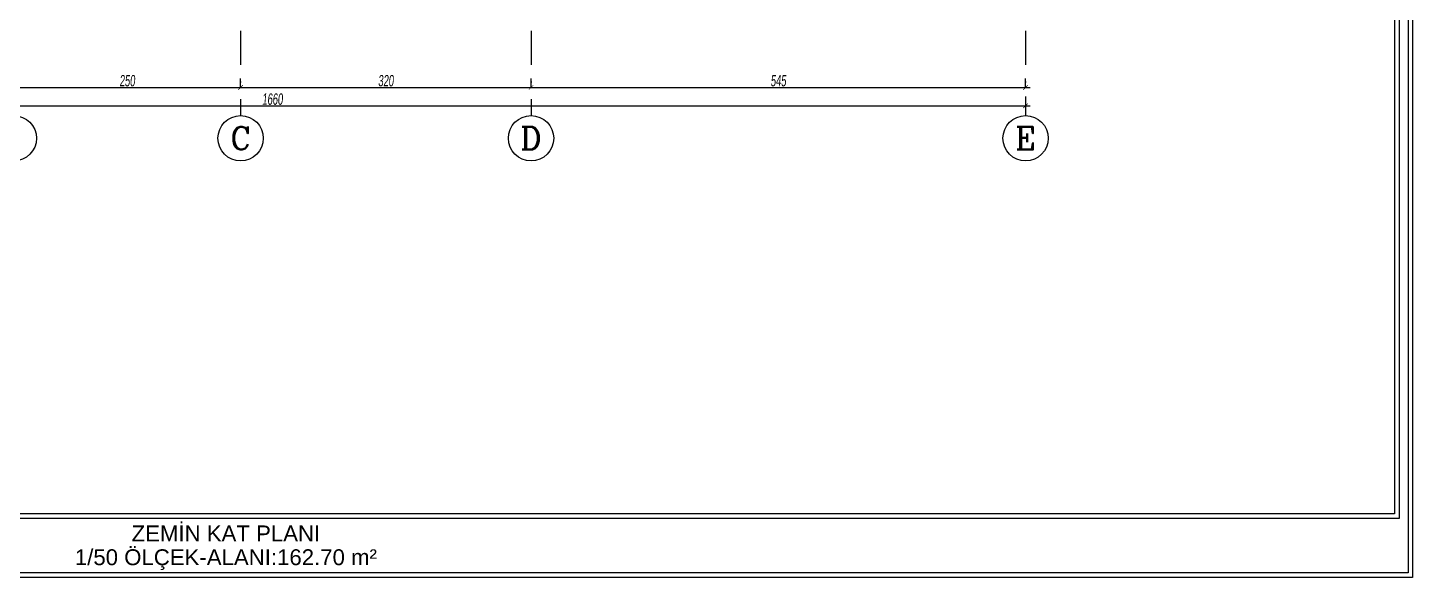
# Model space of a CAD drawing. Header units: millimetres. Extents: x -2145 to 33996, y -835 to 2363.
# Drawn here: x 9820 to 11343, y -835 to -228 of the extents above; entities that cross this region are included whole.
import ezdxf
from ezdxf.enums import TextEntityAlignment as Align

# ---------------------------------------------------------------- set-up
doc = ezdxf.new("R2010")
doc.units = ezdxf.units.MM
doc.linetypes.add('DASHDOT', pattern=[1, 0.5, -0.25, 0, -0.25])
for name, color, linetype, lineweight in [('arcCGDM_antet', 85, 'Continuous', 20), ('NET_AKS', 251, 'DASHDOT', 9), ('NET_AKS_YAZI', 31, 'DASHDOT', 9), ('NET_ÖLÇÜ_AKS', 31, 'Continuous', 15)]:
    doc.layers.add(name, color=color, linetype=linetype, lineweight=lineweight)
doc.layers.add('text', color=7, linetype='Continuous')
doc.styles.add('BODRUM', font='swisscl.ttf', dxfattribs={"width": 0.8, "oblique": 5})
doc.styles.get("Standard").update_dxf_attribs({"font": 'arial.ttf'})
doc.styles.add('TAks_2', font='ROMANC', dxfattribs={"height": 5})
doc.dimstyles.new('olcu-50', dxfattribs={"dimscale": 0, "dimtxt": 12.5, "dimasz": 5, "dimexe": 10, "dimexo": 10, "dimgap": 1, "dimtad": 1, "dimdec": 1, "dimzin": 12, "dimtxsty": 'BODRUM', "dimblk": 'ARCHTICK', "dimcen": 8, "dimdle": 5, "dimclrd": 256, "dimclre": 256, "dimclrt": 256, "dimadec": 0, "dimazin": 2, "dimtfac": 1, "dimtdec": 1, "dimtix": 1, "dimtmove": 0, "dimatfit": 3, "dimldrblk": 'ARCHTICK', "dimfxl": 15, "dimfxlon": 1, "dimlwd": -1, "dimlwe": -1, "dimarcsym": 0})

# ---------------------------------------------------------------- blocks, each defined once
blk = doc.blocks.new('A$C5ec6af74')
at = {"layer": 'NET_AKS', "ltscale": 75}
for p, q in [((-70, 1185), (-70, -185)), ((250, 1185), (250, -185)), ((795, 1185), (795, -185))]:
    blk.add_line(p, q, dxfattribs=at)
at = {"layer": 'NET_AKS', "linetype": 'Continuous', "ltscale": 100}
for centre in [(-320, -210), (-70, -210), (250, -210), (795, -210)]:
    blk.add_circle(centre, 25, dxfattribs=at)
at = {"layer": 'NET_AKS_YAZI', "linetype": 'Continuous', "style": 'TAks_2'}
for s, p in [('C', (-70, -210)), ('D', (250, -210)), ('E', (795, -210))]:
    blk.add_text(s, height=25, dxfattribs=at).set_placement(p, align=Align.MIDDLE_CENTER)
blk = doc.blocks.new('_ArchTick')
at = {"color": 0, "linetype": 'ByBlock', "const_width": 0.15}
blk.add_lwpolyline([(-0.5, -0.5), (0.5, 0.5)], dxfattribs=at)
blk = doc.blocks.new('*D1577')
at = {"layer": 'Defpoints', "color": 0, "transparency": 16777216}
for p in [(-285, -1134), (-35, -1134), (-35, -1134)]:
    blk.add_point(p, dxfattribs=at)
at = {"layer": 'NET_ÖLÇÜ_AKS', "transparency": 16777216}
for p, q in [((-285, -1134), (-285, -1124)), ((-35, -1134), (-35, -1124)), ((-290, -1134), (-30, -1134))]:
    blk.add_line(p, q, dxfattribs=at)
at = {"layer": 'NET_ÖLÇÜ_AKS', "transparency": 16777216, "xscale": 5, "yscale": 5, "zscale": 5, "rotation": 180}
blk.add_blockref('_ArchTick', (-285, -1134), dxfattribs=at)
at = {"layer": 'NET_ÖLÇÜ_AKS', "transparency": 16777216, "xscale": 5, "yscale": 5, "zscale": 5}
blk.add_blockref('_ArchTick', (-35, -1134), dxfattribs=at)
at = {"layer": 'NET_ÖLÇÜ_AKS', "transparency": 16777216, "insert": (-160, -1126.6), "char_height": 12.5, "attachment_point": 5, "style": 'BODRUM'}
blk.add_mtext('250', dxfattribs=at)
blk = doc.blocks.new('*D1578')
at = {"layer": 'Defpoints', "color": 0, "transparency": 16777216}
for p in [(-35, -1134), (285, -1134), (285, -1134)]:
    blk.add_point(p, dxfattribs=at)
at = {"layer": 'NET_ÖLÇÜ_AKS', "transparency": 16777216}
for p, q in [((-35, -1134), (-35, -1124)), ((285, -1134), (285, -1124)), ((-40, -1134), (290, -1134))]:
    blk.add_line(p, q, dxfattribs=at)
at = {"layer": 'NET_ÖLÇÜ_AKS', "transparency": 16777216, "xscale": 5, "yscale": 5, "zscale": 5, "rotation": 180}
blk.add_blockref('_ArchTick', (-35, -1134), dxfattribs=at)
at = {"layer": 'NET_ÖLÇÜ_AKS', "transparency": 16777216, "xscale": 5, "yscale": 5, "zscale": 5}
blk.add_blockref('_ArchTick', (285, -1134), dxfattribs=at)
at = {"layer": 'NET_ÖLÇÜ_AKS', "transparency": 16777216, "insert": (125, -1126.6), "char_height": 12.5, "attachment_point": 5, "style": 'BODRUM'}
blk.add_mtext('320', dxfattribs=at)
blk = doc.blocks.new('*D1579')
at = {"layer": 'Defpoints', "color": 0, "transparency": 16777216}
for p in [(285, -1134), (830, -1134), (830, -1134)]:
    blk.add_point(p, dxfattribs=at)
at = {"layer": 'NET_ÖLÇÜ_AKS', "transparency": 16777216}
for p, q in [((285, -1134), (285, -1124)), ((830, -1134), (830, -1124)), ((280, -1134), (835, -1134))]:
    blk.add_line(p, q, dxfattribs=at)
at = {"layer": 'NET_ÖLÇÜ_AKS', "transparency": 16777216, "xscale": 5, "yscale": 5, "zscale": 5, "rotation": 180}
blk.add_blockref('_ArchTick', (285, -1134), dxfattribs=at)
at = {"layer": 'NET_ÖLÇÜ_AKS', "transparency": 16777216, "xscale": 5, "yscale": 5, "zscale": 5}
blk.add_blockref('_ArchTick', (830, -1134), dxfattribs=at)
at = {"layer": 'NET_ÖLÇÜ_AKS', "transparency": 16777216, "insert": (557.5, -1126.6), "char_height": 12.5, "attachment_point": 5, "style": 'BODRUM'}
blk.add_mtext('545', dxfattribs=at)
blk = doc.blocks.new('*D1580')
at = {"layer": 'Defpoints', "color": 0, "transparency": 16777216}
for p in [(-830, -1134), (830, -1134), (830, -1154.3)]:
    blk.add_point(p, dxfattribs=at)
at = {"layer": 'NET_ÖLÇÜ_AKS', "transparency": 16777216}
for p, q in [((-835, -1154.3), (835, -1154.3)), ((-830, -1144), (-830, -1164.3)), ((830, -1144), (830, -1164.3))]:
    blk.add_line(p, q, dxfattribs=at)
at = {"layer": 'NET_ÖLÇÜ_AKS', "transparency": 16777216, "xscale": 5, "yscale": 5, "zscale": 5, "rotation": 180}
blk.add_blockref('_ArchTick', (-830, -1154.3), dxfattribs=at)
at = {"layer": 'NET_ÖLÇÜ_AKS', "transparency": 16777216, "xscale": 5, "yscale": 5, "zscale": 5}
blk.add_blockref('_ArchTick', (830, -1154.3), dxfattribs=at)
at = {"layer": 'NET_ÖLÇÜ_AKS', "transparency": 16777216, "insert": (0, -1146.9), "char_height": 12.5, "attachment_point": 5, "style": 'BODRUM'}
blk.add_mtext('1660', dxfattribs=at)
blk = doc.blocks.new('A$C3a4dd877')
at = {"layer": 'NET_ÖLÇÜ_AKS'}
for base, p1, p2, picture, middle in [((-35, -1133.99), (-285, -1133.99), (-35, -1133.99), '*D1577', (-160, -1126.59)), ((285, -1133.99), (-35, -1133.99), (285, -1133.99), '*D1578', (125, -1126.58)), ((830, -1133.99), (285, -1133.99), (830, -1133.99), '*D1579', (557.5, -1126.61))]:
    dim = blk.add_linear_dim(base=base, p1=p1, p2=p2, angle=180, dimstyle='olcu-50', override={"dimscale": 1, "dimtmove": 1}, dxfattribs=at)
    dim.commit()
    dim.dimension.update_dxf_attribs({"geometry": picture, "text_midpoint": middle})
dim = blk.add_aligned_dim(p1=(-830, -1133.99), p2=(830, -1133.99), distance=-20.28, dimstyle='olcu-50', override={"dimscale": 1}, dxfattribs=at)
dim.commit()
dim.dimension.update_dxf_attribs({"geometry": '*D1580', "text_midpoint": (0, -1146.87)})

msp = doc.modelspace()

# ---------------------------------------------------------------- linework, layer by layer
at = {"layer": 'arcCGDM_antet', "ltscale": 10}
for points in [[(8845.97, 1665.32), (11345.97, 1665.32), (11345.97, -834.68), (8845.97, -834.68)], [(8850.97, 1660.32), (11340.97, 1660.32), (11340.97, -829.68), (8850.97, -829.68)], [(8860.97, 1650.32), (11330.97, 1650.32), (11330.97, -769.68), (8860.97, -769.68)], [(8865.97, 1645.32), (11325.97, 1645.32), (11325.97, -764.68), (8865.97, -764.68)]]:
    msp.add_lwpolyline(points, close=True, dxfattribs=at)

# ---------------------------------------------------------------- block references
at = {"layer": 'NET_AKS'}
msp.add_blockref('A$C5ec6af74', (10124.48, -140.39), dxfattribs=at)
at = {"layer": 'NET_ÖLÇÜ_AKS'}
msp.add_blockref('A$C3a4dd877', (10089.48, 839.61), dxfattribs=at)

# ---------------------------------------------------------------- texts
at = {"layer": 'text', "linetype": 'Continuous', "insert": (10038.23, -777.46), "char_height": 17.5, "width": 396.5028, "attachment_point": 2, "line_spacing_factor": 0.9}
msp.add_mtext('\\A1;ZEMİN KAT PLANI\\P1/50 ÖLÇEK-ALANI:162.70 m²', dxfattribs=at)

doc.saveas('drawing.dxf')
